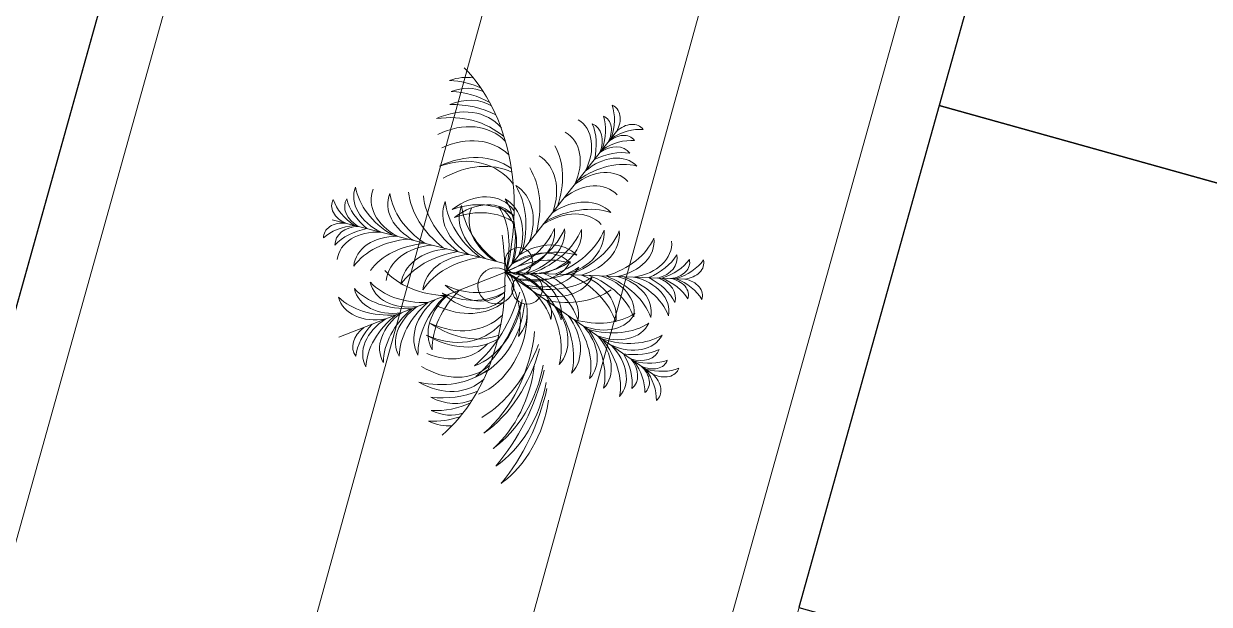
# Model space of a CAD drawing. Header units: millimetres. Extents: x 474016 to 477875, y 2288607 to 2292200.
# Drawn here: x 474454.12 to 474482.53, y 2289259.43 to 2289273.35 of the extents above; entities that cross this region are included whole.
import ezdxf

# ---------------------------------------------------------------- set-up
doc = ezdxf.new("R2010")
doc.units = ezdxf.units.MM
doc.header["$LTSCALE"] = 50
for name, color, linetype, lineweight in [('BANQUETA', 251, 'Continuous', 5), ('JARDIN-HP', 64, 'Continuous', 5), ('JARDINES', 98, 'Continuous', 13)]:
    doc.layers.add(name, color=color, linetype=linetype, lineweight=lineweight)
doc.layers.add('CVL_LOTIF', color=1, linetype='Continuous')

# ---------------------------------------------------------------- blocks, each defined once
blk = doc.blocks.new('A$C41BB26E9')
at = {"color": 0}
for p in [(1.999, 1.925), (3.251, -3.539)]:
    blk.add_line(p, (2.054, -0.938), dxfattribs=at)
at = {"color": 56}
for p, q in [((3.546, 1.506), (2.054, -0.938)), ((-0.293, 0.701), (2.054, -0.938)), ((1.382, -3.752), (1.923, -0.941))]:
    blk.add_line(p, q, dxfattribs=at)
for centre, radius in [((2.303, -0.578), 0.243), ((1.869, -0.738), 0.217), ((2.284, -1.082), 0.287)]:
    blk.add_circle(centre, radius)
at = {"color": 56, "true_color": 0x7a7a00}
for centre, major_axis, ratio, start_param, end_param in [((1.739, 1.845), (-0.007, 0.369), 0.723404, -1.366779, 0.20531), ((1.417, 1.375), (-0.018, 0.909), 0.723404, -1.121531, -0.433471), ((2.262, 1.855), (-0.007, 0.369), 0.723404, -0.20531, 1.366779), ((2.602, 1.398), (-0.018, 0.909), 0.723404, 0.433471, 1.121531), ((1.743, 1.62), (-0.007, 0.369), 0.723404, -1.366779, 0.20531), ((1.421, 1.15), (-0.018, 0.909), 0.723404, -1.121531, -0.433471), ((2.266, 1.63), (-0.007, 0.369), 0.723404, -0.20531, 1.366779), ((2.606, 1.173), (-0.018, 0.909), 0.723404, 0.433471, 1.121531), ((2.76, 1.355), (0.473, 0.776), 0.723404, -1.121531, -0.433471), ((3.283, 1.579), (0.192, 0.315), 0.723404, -1.366779, 0.20531), ((1.473, 0.902), (-0.015, 0.782), 0.723404, -1.305586, 0.091225), ((1.695, 1.314), (-0.009, 0.47), 0.723404, -1.190837, 0.194817), ((1.346, 0.731), (-0.022, 1.114), 0.723404, -0.994705, -0.373636), ((2.326, 1.326), (-0.009, 0.47), 0.723404, -0.194817, 1.190837), ((2.697, 0.758), (-0.022, 1.114), 0.723404, 0.373636, 0.994705), ((2.564, 0.923), (-0.015, 0.782), 0.723404, -0.091225, 1.305586), ((3.166, 1.386), (0.192, 0.315), 0.723404, -1.366779, 0.20531), ((2.642, 1.163), (0.473, 0.776), 0.723404, -1.121531, -0.433471), ((2.925, 0.425), (-0.026, 1.348), 0.723404, 0.312027, 1.166602), ((2.552, 0.926), (0.407, 0.667), 0.723404, -1.305586, 0.091225), ((1.99, 0.678), (0.702, 1.151), 0.723404, -1.166602, -0.312027), ((2.961, 1.155), (0.245, 0.401), 0.723404, -1.190837, 0.194817), ((2.354, 0.85), (0.58, 0.951), 0.723404, -0.994705, -0.373636), ((3.771, 0.738), (0.473, 0.776), 0.723404, 0.433471, 1.121531), ((3.73, 1.306), (0.192, 0.315), 0.723404, -0.20531, 1.366779), ((1.457, 0.572), (-0.016, 0.83), 0.723404, -1.24346, 0.110756), ((1.116, 0.031), (-0.027, 1.414), 0.723404, -1.115718, -0.281779), ((2.593, 0.594), (-0.016, 0.83), 0.723404, -0.110756, 1.24346), ((2.954, 0.066), (-0.027, 1.414), 0.723404, 0.281779, 1.115718), ((2.361, 0.656), (0.432, 0.708), 0.723404, -1.24346, 0.110756), ((1.784, 0.383), (0.737, 1.208), 0.723404, -1.115718, -0.281779), ((3.654, 0.546), (0.473, 0.776), 0.723404, 0.433471, 1.121531), ((3.613, 1.114), (0.192, 0.315), 0.723404, -0.20531, 1.366779), ((2.599, 0.32), (-0.016, 0.83), 0.723404, -0.110756, 1.24346), ((2.96, -0.208), (-0.027, 1.414), 0.723404, 0.281779, 1.115718), ((2.219, 0.422), (0.432, 0.708), 0.723404, -1.24346, 0.110756), ((1.641, 0.149), (0.737, 1.208), 0.723404, -1.115718, -0.281779), ((3.484, 0.358), (0.407, 0.667), 0.723404, -0.091225, 1.305586), ((3.508, 0.147), (0.58, 0.951), 0.723404, 0.373636, 0.994705), ((3.5, 0.826), (0.245, 0.401), 0.723404, -0.194817, 1.190837), ((-0.082, 0.873), (-0.303, 0.211), 0.723404, -0.20531, 1.366779), ((0.487, 0.878), (-0.745, 0.52), 0.723404, 0.433471, 1.121531), ((0.102, 0.744), (-0.303, 0.211), 0.723404, -0.20531, 1.366779), ((0.672, 0.75), (-0.745, 0.52), 0.723404, 0.433471, 1.121531), ((0.849, 0.569), (-0.641, 0.447), 0.723404, -0.091225, 1.305586), ((1.464, 0.568), (-1.105, 0.772), 0.723404, 0.312027, 1.166602), ((3.521, -0.256), (0.702, 1.151), 0.723404, 0.312027, 1.166602), ((-0.382, 0.443), (-0.303, 0.211), 0.723404, -1.366779, 0.20531), ((0.383, 0.614), (-0.385, 0.269), 0.723404, -0.194817, 1.190837), ((1.061, 0.579), (-0.913, 0.638), 0.723404, 0.373636, 0.994705), ((1.133, 0.399), (-0.68, 0.475), 0.723404, -0.110756, 1.24346), ((1.357, 0.242), (-0.68, 0.475), 0.723404, -0.110756, 1.24346), ((1.38, -0.167), (-0.02, 1.008), 0.723404, -1.13012, 0.094138), ((1.008, -0.803), (-0.033, 1.69), 0.723404, -1.023266, -0.261161), ((2.699, -0.141), (-0.02, 1.008), 0.723404, -0.094138, 1.13012), ((3.095, -0.763), (-0.033, 1.69), 0.723404, 0.261161, 1.023266), ((1.118, -0.469), (0.88, 1.443), 0.723404, -1.023266, -0.261161), ((3.353, -0.575), (0.737, 1.208), 0.723404, 0.281779, 1.115718), ((3.332, 0.064), (0.432, 0.708), 0.723404, -0.110756, 1.24346), ((-0.191, -0.093), (-0.745, 0.52), 0.723404, -1.121531, -0.433471), ((-0.197, 0.314), (-0.303, 0.211), 0.723404, -1.366779, 0.20531), ((1.789, 0.052), (-0.827, 0.577), 0.723404, -0.094138, 1.13012), ((2.525, 0.007), (-1.386, 0.967), 0.723404, 0.261161, 1.023266), ((1.385, -0.41), (-0.02, 1.008), 0.723404, -1.13012, 0.094138), ((1.013, -1.046), (-0.033, 1.69), 0.723404, -1.023266, -0.261161), ((3.189, -0.169), (0.432, 0.708), 0.723404, -0.110756, 1.24346), ((-0.006, -0.222), (-0.745, 0.52), 0.723404, -1.121531, -0.433471), ((0.224, -0.326), (-0.641, 0.447), 0.723404, -1.305586, 0.091225), ((0.022, 0.096), (-0.385, 0.269), 0.723404, -1.190837, 0.194817), ((0.288, -0.529), (-0.913, 0.638), 0.723404, -0.994705, -0.373636), ((1.988, -0.087), (-0.827, 0.577), 0.723404, -0.094138, 1.13012), ((1.586, -0.44), (0.525, 0.861), 0.723404, -1.13012, 0.094138), ((0.93, -0.777), (0.88, 1.443), 0.723404, -1.023266, -0.261161), ((3.026, -0.612), (0.525, 0.861), 0.723404, -0.094138, 1.13012), ((3.21, -0.808), (0.737, 1.208), 0.723404, 0.281779, 1.115718), ((0.482, -0.534), (-0.68, 0.475), 0.723404, -1.24346, 0.110756), ((1.391, -0.77), (-0.02, 1.008), 0.723404, -1.13012, 0.094138), ((1.02, -1.406), (-0.033, 1.69), 0.723404, -1.023266, -0.261161), ((1.445, -0.67), (0.525, 0.861), 0.723404, -1.13012, 0.094138), ((0.79, -1.007), (0.88, 1.443), 0.723404, -1.023266, -0.261161), ((2.71, -0.744), (-0.02, 1.008), 0.723404, -0.094138, 1.13012), ((3.107, -1.365), (-0.033, 1.69), 0.723404, 0.261161, 1.023266), ((2.9, -0.819), (0.525, 0.861), 0.723404, -0.094138, 1.13012), ((3.026, -1.349), (0.88, 1.443), 0.723404, 0.261161, 1.023266), ((1.397, -1.04), (-0.02, 1.008), 0.723404, -1.13012, 0.094138), ((2.505, -0.448), (-0.827, 0.577), 0.723404, -0.094138, 1.13012), ((3.24, -0.493), (-1.386, 0.967), 0.723404, 0.261161, 1.023266), ((2.638, -0.541), (-0.827, 0.577), 0.723404, -0.094138, 1.13012), ((3.373, -0.586), (-1.386, 0.967), 0.723404, 0.261161, 1.023266), ((1.361, -0.809), (0.525, 0.861), 0.723404, -1.13012, 0.094138), ((0.705, -1.146), (0.88, 1.443), 0.723404, -1.023266, -0.261161), ((2.716, -1.014), (-0.02, 1.008), 0.723404, -0.094138, 1.13012), ((2.9, -1.556), (0.88, 1.443), 0.723404, 0.261161, 1.023266), ((0.944, -1.284), (-1.16, 0.81), 0.723404, -1.115718, -0.281779), ((1.034, -1.03), (-0.827, 0.577), 0.723404, -1.13012, 0.094138), ((1.025, -1.676), (-0.033, 1.69), 0.723404, -1.023266, -0.261161), ((1.4, -1.202), (-0.02, 1.008), 0.723404, -1.13012, 0.094138), ((3.112, -1.635), (-0.033, 1.69), 0.723404, 0.261161, 1.023266), ((2.719, -1.176), (-0.02, 1.008), 0.723404, -0.094138, 1.13012), ((3.115, -1.797), (-0.033, 1.69), 0.723404, 0.261161, 1.023266), ((3.78, -1.381), (-1.599, 0.388), 0.714286, 3.86745, 4.883323), ((3.704, -2.103), (-2.624, 0.637), 0.714286, 4.179349, 4.820469), ((4.122, -1.283), (-1.534, 0.372), 0.714286, 3.888492, 4.926001), ((1.028, -1.838), (-0.033, 1.69), 0.723404, -1.023266, -0.261161), ((2.716, -1.653), (-1.879, 0.456), 0.714286, 3.806569, 4.639337), ((3.47, -1.48), (-1.656, 0.402), 0.714286, 3.88992, 4.86288), ((3.29, -2.282), (-2.814, 0.683), 0.714286, 4.170125, 4.780311), ((1.528, -1.375), (-0.827, 0.577), 0.723404, -1.13012, 0.094138), ((2.487, -1.496), (0.525, 0.861), 0.723404, -0.094138, 1.13012), ((2.952, -1.39), (-1.112, 0.27), 0.714286, 3.627505, 5.149011), ((3.161, -1.824), (-1.864, 0.452), 0.714286, 3.982805, 4.982914), ((3.658, -1.569), (-1.56, 0.378), 0.714286, 4.003422, 4.972752), ((1.824, -2.05), (-1.386, 0.967), 0.723404, -1.023266, -0.261161), ((1.883, -1.622), (-0.827, 0.577), 0.723404, -1.13012, 0.094138), ((2.487, -2.233), (0.88, 1.443), 0.723404, 0.261161, 1.023266), ((2.098, -2.039), (-1.864, 0.452), 0.714286, 3.982805, 4.744909), ((2.508, -1.48), (-1.112, 0.27), 0.714286, 3.627505, 4.912474), ((2.265, -2.005), (-1.864, 0.452), 0.714286, 3.982805, 4.744909), ((2.675, -1.447), (-1.112, 0.27), 0.714286, 3.627505, 4.993486), ((1.939, -1.971), (-1.507, 0.812), 0.72, -0.270525, 0.729584), ((2.016, -1.667), (-1.52, 0.819), 0.72, 0.073052, 0.90582), ((1.834, -1.504), (-0.899, 0.484), 0.72, -0.281097, 1.084884), ((2.046, -2.205), (-1.386, 0.967), 0.723404, -1.023266, -0.261161), ((1.96, -1.46), (-0.899, 0.484), 0.72, -0.200085, 1.084884), ((2.619, -1.732), (-1.507, 0.812), 0.72, -0.03252, 0.729584), ((2.178, -2.298), (-1.386, 0.967), 0.723404, -1.023266, -0.261161), ((2.745, -1.688), (-1.507, 0.812), 0.72, -0.03252, 0.729584), ((0.804, -1.812), (1.484, 0.855), 0.72, -0.729584, 0.03252), ((1.582, -1.562), (0.885, 0.51), 0.72, -1.084884, 0.200085), ((1.71, -1.602), (0.885, 0.51), 0.72, -1.084884, 0.281097), ((1.144, -1.921), (1.484, 0.855), 0.72, -0.729584, 0.12698), ((1.917, -2.392), (-2.123, 1.143), 0.72, -0.10808, 0.53304), ((1.154, -1.911), (-1.293, 0.697), 0.72, -0.170934, 0.844939), ((1.033, -0.039), (0.319, 1.659), 0.723404, 3.402754, 4.164858), ((1.322, -0.57), (0.19, 0.99), 0.723404, 3.047455, 4.271712), ((0.931, -1.853), (1.484, 0.855), 0.72, -0.729584, 0.03252), ((1.426, -2.011), (1.484, 0.855), 0.72, -0.729584, 0.213498), ((1.617, -2.072), (1.484, 0.855), 0.72, -0.729584, 0.270525), ((1.531, -1.771), (1.496, 0.862), 0.72, -0.90582, -0.073052), ((1.643, -1.929), (1.52, 0.876), 0.72, -0.831119, 0.049618), ((2.401, -1.99), (1.273, 0.733), 0.72, -0.844939, 0.170934), ((1.652, -2.492), (2.089, 1.203), 0.72, -0.53304, 0.10808), ((0.429, -1.859), (-1.012, 0.545), 0.72, 0.006837, 0.780102), ((1.981, -2.43), (-2.379, 1.282), 0.72, 0.051792, 0.431948), ((0.867, -1.982), (-1.241, 0.668), 0.72, -0.213612, 0.823897), ((1.292, -0.729), (0.19, 0.99), 0.723404, 3.047455, 4.271712), ((2.69, -2.053), (1.221, 0.704), 0.72, -0.823897, 0.213612), ((1.589, -2.532), (2.342, 1.349), 0.72, -0.431948, -0.051792), ((1.309, -2.496), (-2.105, 1.134), 0.72, 0.093724, 0.382187), ((0.097, -1.885), (-0.877, 0.472), 0.72, 0.078285, 0.75224), ((1.482, -2.459), (-2.105, 1.134), 0.72, 0.016555, 0.382187), ((0.982, -0.304), (0.319, 1.659), 0.723404, 3.402754, 4.164858), ((3.032, -0.698), (0.319, 1.659), 0.723404, 2.118327, 2.880431), ((3.123, -1.917), (0.996, 0.574), 0.72, -0.780102, -0.006837), ((2.089, -2.546), (2.072, 1.193), 0.72, -0.382187, -0.016555), ((3.456, -1.934), (0.863, 0.497), 0.72, -0.75224, -0.078285), ((-0.076, -1.922), (-0.877, 0.472), 0.72, 0.267806, 0.75224), ((1.241, -0.994), (0.19, 0.99), 0.723404, 3.047455, 4.271712), ((2.536, -1.243), (0.19, 0.99), 0.723404, 2.011473, 3.235731), ((2.262, -2.578), (2.072, 1.193), 0.72, -0.382187, -0.093724), ((3.63, -1.966), (0.863, 0.497), 0.72, -0.75224, -0.267806), ((0.914, -0.658), (0.319, 1.659), 0.723404, 3.402754, 4.164858), ((2.964, -1.052), (0.319, 1.659), 0.723404, 2.118327, 2.880431), ((0.868, -0.896), (0.319, 1.659), 0.723404, 3.402754, 4.164858), ((2.468, -1.597), (0.19, 0.99), 0.723404, 2.011473, 3.235731), ((0.885, -1.467), (0.267, 1.389), 0.723404, 3.423371, 4.25731), ((2.691, -1.814), (0.267, 1.389), 0.723404, 2.025875, 2.859814), ((2.422, -1.835), (0.19, 0.99), 0.723404, 2.011473, 3.235731), ((1.129, -2.058), (0.157, 0.815), 0.723404, 3.030837, 4.385053), ((2.639, -2.083), (0.267, 1.389), 0.723404, 2.025875, 2.859814), ((0.788, -2.093), (0.255, 1.324), 0.723404, 3.45362, 4.308195), ((1.077, -2.327), (0.157, 0.815), 0.723404, 3.030837, 4.385053), ((2.193, -2.542), (0.157, 0.815), 0.723404, 1.898132, 3.252348), ((1.037, -2.655), (0.148, 0.768), 0.723404, 3.050367, 4.447179), ((2.109, -2.861), (0.148, 0.768), 0.723404, 1.836006, 3.232818), ((0.941, -2.466), (0.21, 1.094), 0.723404, 3.515228, 4.136297), ((2.268, -2.721), (0.21, 1.094), 0.723404, 2.146888, 2.767957), ((0.944, -2.891), (0.172, 0.893), 0.723404, 3.575063, 4.263123), ((2.108, -3.115), (0.172, 0.893), 0.723404, 2.020062, 2.708122), ((1.806, -3.218), (0.089, 0.462), 0.723404, 1.950755, 3.33641), ((1.181, -3.408), (0.07, 0.363), 0.723404, 2.936283, 4.508372), ((1.695, -3.507), (0.07, 0.363), 0.723404, 1.774814, 3.346903)]:
    blk.add_ellipse(centre, major_axis=major_axis, ratio=ratio, start_param=start_param, end_param=end_param, dxfattribs=at)
at = {"color": 56}
for centre, major_axis, ratio, start_param, end_param in [((3.011, -1.71), (-1.909, 0.463), 0.714286, 3.88127, 4.762007), ((2.383, -4.345), (-3.881, 2.091), 0.72, -1.122445, -0.180287), ((1.75, -1.53), (-0.827, 0.577), 0.723404, -1.13012, 0.094138), ((1.909, -1.829), (-1.544, 0.832), 0.72, -0.049618, 0.831119), ((1.425, -1.854), (-1.339, 0.721), 0.72, -0.150491, 0.822469), ((2.147, -2.08), (1.242, 0.715), 0.72, -0.708967, 0.260363), ((1.186, -3.099), (0.089, 0.462), 0.723404, 2.946776, 4.33243)]:
    blk.add_ellipse(centre, major_axis=major_axis, ratio=ratio, start_param=start_param, end_param=end_param, dxfattribs=at)
at = {"color": 0}
for centre, major_axis, ratio, start_param, end_param in [((1.529, -1.844), (-1.386, 0.967), 0.723404, -1.023266, -0.261161), ((1.242, -4.458), (3.82, 2.201), 0.72, 0.180287, 1.122445)]:
    blk.add_ellipse(centre, major_axis=major_axis, ratio=ratio, start_param=start_param, end_param=end_param, dxfattribs=at)
at = {"color": 56, "true_color": 0x7a7a00, "extrusion": (0, 0, -1)}
for centre, major_axis, start_param, end_param in [((2.966, -0.422), (-0.706, 1.535), 3.402754, 4.164858), ((1.171, -1.515), (-0.706, 1.535), 2.118327, 2.880431), ((2.88, -1.154), (-0.421, 0.916), 3.047455, 4.271712), ((3.068, -0.643), (-0.706, 1.535), 3.402754, 4.164858), ((2.981, -1.375), (-0.421, 0.916), 3.047455, 4.271712), ((1.517, -1.97), (-0.591, 1.285), 2.025875, 2.859814), ((3.187, -1.201), (-0.591, 1.285), 3.423371, 4.25731), ((2.059, -2.309), (-0.347, 0.754), 1.898132, 3.252348), ((1.632, -2.219), (-0.591, 1.285), 2.025875, 2.859814), ((3.092, -1.834), (-0.347, 0.754), 3.030837, 4.385053), ((3.302, -1.45), (-0.591, 1.285), 3.423371, 4.25731), ((2.174, -2.557), (-0.347, 0.754), 1.898132, 3.252348), ((1.802, -2.536), (-0.563, 1.225), 1.974991, 2.829566), ((3.206, -2.082), (-0.347, 0.754), 3.030837, 4.385053), ((3.432, -1.787), (-0.563, 1.225), 3.45362, 4.308195), ((2.332, -2.848), (-0.327, 0.71), 1.836006, 3.232818), ((3.324, -2.392), (-0.327, 0.71), 3.050367, 4.447179), ((3.372, -2.185), (-0.465, 1.012), 3.515228, 4.136297), ((3.285, -2.858), (-0.196, 0.427), 2.946776, 4.33243)]:
    blk.add_ellipse(centre, major_axis=major_axis, ratio=0.723404, start_param=start_param, end_param=end_param, dxfattribs=at)

msp = doc.modelspace()

# ---------------------------------------------------------------- linework, layer by layer
at = {"layer": 'BANQUETA'}
msp.add_lwpolyline([(474463.89, 2289493.555, -0.540591), (474467.08, 2289494.567), (474508.518, 2289460.782, -0.298203), (474509.18, 2289458.694), (474444.786, 2289228.215, -0.414214), (474442.322, 2289226.827), (474395.129, 2289240.012, -0.414214), (474393.741, 2289242.476), (474463.89, 2289493.555)], format="xyb", dxfattribs=at)
msp.add_lwpolyline([(474526.277, 2289446.303), (474545.981, 2289430.238, -0.298203), (474547.305, 2289426.061), (474489.146, 2289217.897, -0.414214), (474484.217, 2289215.121), (474462.547, 2289221.176, -0.414214), (474461.159, 2289223.64), (474523.087, 2289445.291, -0.540591)], format="xyb", close=True, dxfattribs=at)
for points in [[(474476.977, 2289349.008), (474443.341, 2289228.618)], [(474496.24, 2289343.626), (474462.604, 2289223.237)]]:
    msp.add_lwpolyline(points, dxfattribs=at)
at = {"layer": 'CVL_LOTIF'}
for points in [[(474456.796, 2289276.774), (474432.718, 2289283.501), (474429.354, 2289271.462), (474453.432, 2289264.735)], [(474503.5, 2289276.704), (474479.422, 2289283.431), (474476.058, 2289271.392), (474500.136, 2289264.665)], [(474500.136, 2289264.665), (474476.058, 2289271.392), (474472.695, 2289259.353), (474496.772, 2289252.626)]]:
    msp.add_lwpolyline(points, close=True, dxfattribs=at)
at = {"layer": 'JARDINES'}
msp.add_lwpolyline([(474472.517, 2289281.627), (474459.874, 2289235.804, -1), (474455.054, 2289237.134), (474467.697, 2289282.957)], format="xyb", dxfattribs=at)

# ---------------------------------------------------------------- block references
at = {"layer": 'JARDIN-HP', "color": 8, "xscale": 1.499999999826813, "yscale": 1.499999999826813, "zscale": 1.499999999826813, "rotation": 266.6565195172511}
msp.add_blockref('A$C41BB26E9', (474467.251, 2289270.39), dxfattribs=at)

doc.saveas('drawing.dxf')
